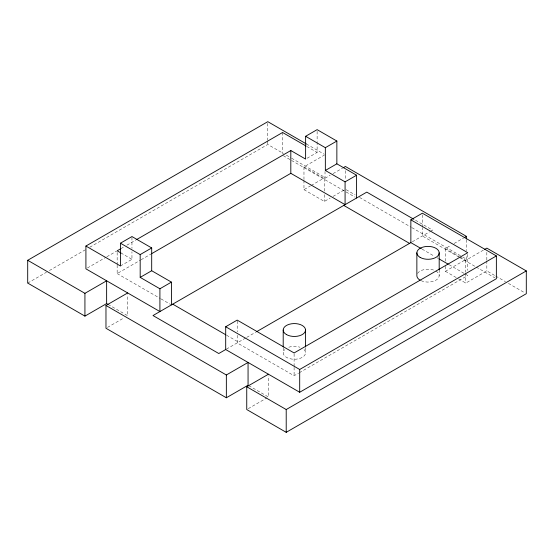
<?xml version="1.0" encoding="UTF-8"?>
<svg xmlns="http://www.w3.org/2000/svg" width="554" height="554" viewBox="0 0 554 554"><rect width="100%" height="100%" fill="white"/><g stroke="black" fill="none" stroke-linecap="round" stroke-linejoin="round"><path stroke-width="0.42" stroke-dasharray="2.77 2.08" d="M27.7 283.073L46.398 272.284M49.389 270.553L85.295 249.826M89.783 247.236L267.79 144.462L283.399 153.472M87.407 267.97L106.105 257.181M106.853 256.744L116.575 251.135M120.904 248.635L124.054 246.814M126.887 245.18L136.021 239.91M120.447 265.989L131.956 259.341L131.956 251.745M307.054 158.25L317.123 152.433L317.123 142.309M117.157 265.144L117.157 273.579L140.363 260.186M141.111 259.75L150.84 254.134M303.966 179.524L303.966 166.865L324.291 155.134M303.966 180.369L303.966 189.655L310.503 185.881M311.23 185.465L325.018 177.502L325.018 171.595M303.966 166.865L324.36 178.637L330.17 175.286M333.072 173.61L342.504 168.167M303.966 189.655L324.36 201.427L330.17 198.076M333.072 196.4L345.412 189.274M107.476 327.407L123.944 317.899M226.413 349.117L245.99 337.815M246.738 337.386L255.699 332.213M412.301 241.8L429.655 231.78M430.382 231.357L432.563 230.097L414.627 219.744M445.395 261.176L445.395 248.517L451.198 245.166M454.1 243.49L463.539 238.04M445.395 266.239L445.395 271.301L466.44 259.154L466.44 254.93M459.959 256.924L465.782 260.29L483.933 249.812M237.202 335.295L237.202 342.891L294.105 375.737L298.592 373.147M299.34 372.717L467.756 275.483L464.764 273.752M248.24 408.672L266.952 397.869M458.504 278.87L465.782 283.073L486.834 270.927L495.027 275.65M306.438 143.985L324.277 154.282M306.84 146.498L317.123 152.433M286.37 155.189L290.829 157.765M291.577 158.195L325.018 177.502M346.16 189.703L355.121 194.883M359.601 197.466L411.158 227.23M411.906 227.666L461.96 256.564M462.708 256.994L466.44 259.154M495.768 276.086L505.449 281.674M508.427 283.392L524.811 292.851M445.395 248.517L459.231 256.509M283.336 155.716L290.815 160.03M291.563 160.466L345.377 191.532M346.125 191.968L355.1 197.148M458.996 257.132L422.37 235.983L422.37 227.549M459.744 257.562L475.443 266.626M476.191 267.056L494.874 277.845M422.086 249.113L434.066 256.031M437.064 257.762L438.56 258.621M449.038 264.673L464.017 273.323M445.395 271.301L457.77 278.454M120.862 252.929L131.956 259.341M226.558 335.225L238.518 342.13M117.157 273.579L160.272 298.474M161.02 298.904L170.68 304.485M108.085 304.423L127.683 315.738L127.683 294.638M248.788 385.653L268.448 397.01L268.448 375.91M486.834 252.354L486.834 259.951M486.834 260.796L486.834 270.927M467.756 254.383L467.756 270.414M466.44 239.743L466.44 250.713M465.782 260.29L465.782 272.104M465.782 272.949L465.782 283.073M439.19 269.722L439.19 275.636M422.37 214.89L422.37 226.704M345.412 170.708L345.412 179.988M324.36 178.637L324.36 191.296M324.36 194.676L324.36 201.427M317.123 131.34L317.123 141.464M305.531 347.739L305.531 352.801M294.105 353.798L294.105 366.457M294.105 367.302L294.105 375.737M283.205 347.739L283.205 352.801M282.588 132.496L282.588 153.597M267.79 123.362L267.79 140.238M267.79 141.083L267.79 144.462M237.202 320.946L237.202 331.915M131.956 237.396L131.956 248.372M117.157 252.486L117.157 264.3M435.922 271.072A11.163 6.447 0 0 1 436.254 279.985A11.163 6.447 0 0 1 420.853 280.566M417.536 273.427A11.163 6.447 0 0 1 435.202 270.698M304.035 349.581A11.163 6.447 0 0 1 294.368 359.248A11.163 6.447 0 0 1 284.701 349.581M288.786 347.219A11.163 6.447 0 0 1 299.949 347.219"/><path stroke-width="0.83" d="M108.085 304.423L106.631 303.585L84.928 316.119L27.7 283.073L27.7 260.29L267.79 121.672L306.438 143.985M85.912 246.045L120.447 265.989L120.447 243.199L140.183 254.591L140.183 277.381L159.912 288.772L159.912 311.556L85.912 268.835L85.912 246.045L282.588 132.496L306.106 146.076M120.447 243.199L131.956 236.551L151.692 247.95L151.692 270.733L171.428 282.125L171.428 304.915M136.623 239.557L290.815 150.536L305.614 159.081L305.614 136.298L317.123 129.65L336.86 141.041L336.86 163.832L356.589 175.223L356.589 198.007M120.156 249.065L117.157 250.796L120.862 252.929M140.183 254.591L151.692 247.95M305.614 136.298L325.35 147.689L336.86 141.041M151.588 253.704L290.815 173.326L345.08 204.655L345.08 181.864L325.35 170.473L325.35 147.689M27.7 260.29L84.928 293.329L106.631 280.795L106.631 303.585M140.183 277.381L151.692 270.733M325.35 170.473L336.86 163.832M343.231 167.744L345.412 166.484L466.44 236.364L466.44 238.899M105.973 305.483L226.351 374.982L248.06 362.448L248.06 385.231L226.351 397.765L105.973 328.266L105.973 305.483L127.683 292.948M159.912 288.772L171.428 282.125M345.08 181.864L356.589 175.223M410.86 219.841L422.37 213.2L496.37 255.92L496.37 278.71L299.693 392.26L225.693 349.532L225.693 326.749L237.202 320.101L294.105 352.953L467.756 252.693L410.86 219.841L410.86 242.631L256.447 331.784M225.693 349.532L218.788 353.521L153.008 315.545L366.79 192.12L413.88 219.308M464.266 237.624L466.44 236.364M484.653 249.397L486.834 248.137L526.3 270.927L526.3 293.71L286.21 432.328L246.745 409.538L246.745 386.754L268.448 374.22M225.693 326.749L299.693 369.476L496.37 255.92M246.745 386.754L286.21 409.538L526.3 270.927M410.86 242.631L421.338 248.684M439.308 259.057L448.29 264.244M343.764 205.416L409.544 243.393M172.744 304.153L225.81 334.796M439.19 252.846L439.19 269.722M416.864 252.846L416.864 275.636A11.163 6.447 0 0 0 420.133 280.192M305.531 330.018L305.531 346.894M299.693 369.476L299.693 392.26M290.815 150.536L290.815 173.326M286.21 409.538L286.21 432.328M283.205 330.018L283.205 346.894M226.351 374.982L226.351 397.765M84.928 293.329L84.928 316.119M420.133 257.402A11.163 6.447 0 0 0 438.81 254.515A11.163 6.447 0 0 0 425.14 246.62A11.163 6.447 0 0 0 420.133 257.402M286.473 334.574A11.163 6.447 0 0 0 305.15 331.68A11.163 6.447 0 0 0 291.473 323.792A11.163 6.447 0 0 0 286.473 334.574"/></g></svg>
